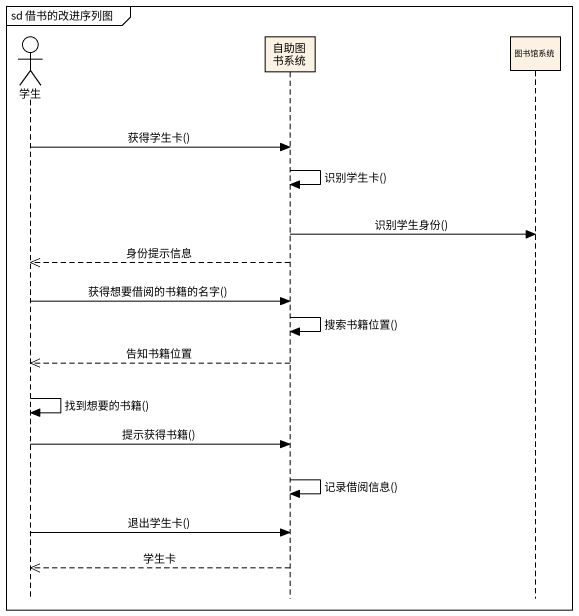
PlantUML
@startuml
mainframe sd 借书的改进序列图
hide footbox
actor 学生
participant 自助图书系统
participant 图书馆系统

学生 -> 自助图书系统 : 获得学生卡()
自助图书系统 -> 自助图书系统 : 识别学生卡()
自助图书系统 -> 图书馆系统 : 识别学生身份()
自助图书系统 -->> 学生 : 身份提示信息
学生 -> 自助图书系统 : 获得想要借阅的书籍的名字()
自助图书系统 -> 自助图书系统 : 搜索书籍位置()
自助图书系统 -->> 学生 : 告知书籍位置
学生 -> 学生 : 找到想要的书籍()
学生 -> 自助图书系统 : 提示获得书籍()
自助图书系统 -> 自助图书系统 : 记录借阅信息()
学生 -> 自助图书系统 : 退出学生卡()
自助图书系统 -->> 学生 : 学生卡
@enduml
